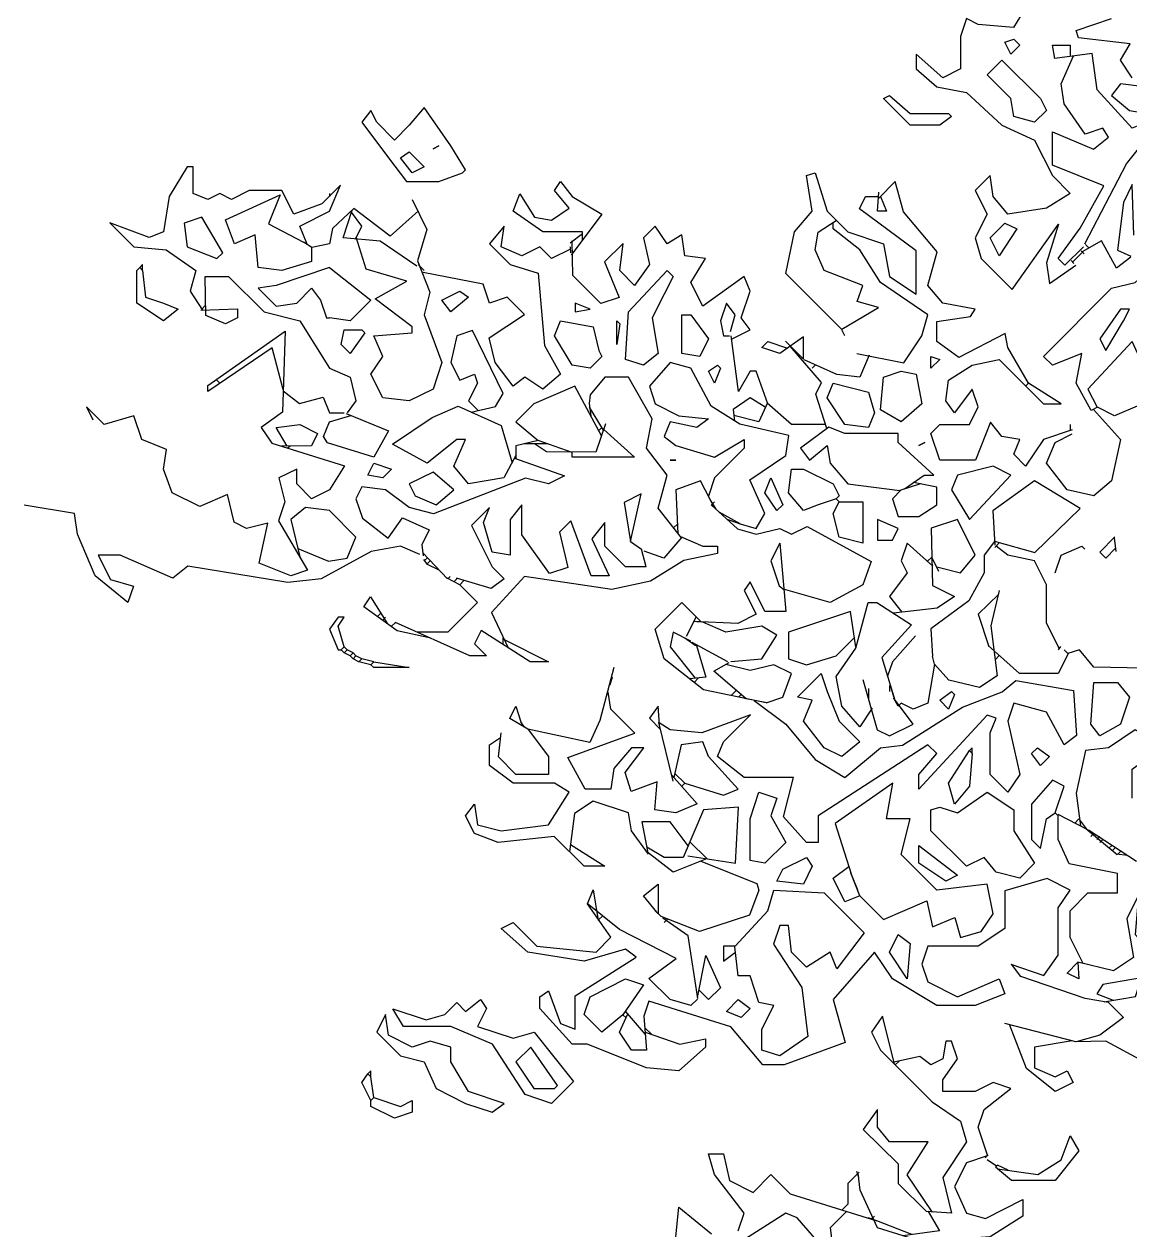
# Model space of a CAD drawing. Header units: metres. Extents: x -3.8 to 7.9, y -0.6 to 14.
# Drawn here: x 1.712 to 3.223, y 4.331 to 5.979 of the extents above; entities that cross this region are included whole.
import ezdxf

# ---------------------------------------------------------------- set-up
doc = ezdxf.new("R2010")
doc.units = ezdxf.units.M
doc.layers.add('ceco.net 88 green shadow', color=102, linetype='Continuous')
doc.layers.add('ceco.net 88 pair trees', color=7, linetype='Continuous')

msp = doc.modelspace()

# ---------------------------------------------------------------- linework, layer by layer
at = {"layer": 'ceco.net 88 green shadow', "linetype": 'Continuous'}
for p, q in [((3.0523, 5.9537), (3.0644, 5.9578)), ((3.0604, 5.9375), (3.0523, 5.9537)), ((3.0725, 5.9497), (3.0604, 5.9375)), ((3.0644, 5.9578), (3.0725, 5.9497)), ((3.028, 5.9092), (3.0482, 5.9294)), ((3.0482, 5.9294), (3.1009, 5.8768)), ((3.0604, 5.8768), (3.028, 5.9092)), ((2.8862, 5.8768), (2.8943, 5.8808)), ((2.9227, 5.8403), (2.8862, 5.8768)), ((2.8943, 5.8808), (2.9227, 5.8565)), ((3.0644, 5.8525), (3.0604, 5.8768)), ((3.1009, 5.8768), (3.109, 5.8606)), ((2.1856, 5.8606), (2.1734, 5.8444)), ((2.1937, 5.8444), (2.1856, 5.8606)), ((2.2585, 5.8646), (2.2382, 5.8403)), ((2.2949, 5.812), (2.2585, 5.8646)), ((2.9227, 5.8565), (2.9551, 5.8565)), ((2.9551, 5.8565), (2.9753, 5.8565)), ((2.9794, 5.8525), (2.9632, 5.8403)), ((2.9753, 5.8565), (2.9794, 5.8525)), ((3.0928, 5.8444), (3.0644, 5.8525)), ((3.109, 5.8606), (3.0928, 5.8444)), ((2.1734, 5.8444), (2.2099, 5.7958)), ((2.218, 5.8201), (2.1937, 5.8444)), ((2.2382, 5.8403), (2.218, 5.8201)), ((2.9632, 5.8403), (2.9227, 5.8403)), ((2.2261, 5.7958), (2.2382, 5.8039)), ((2.2382, 5.8039), (2.2585, 5.7836)), ((2.2787, 5.812), (2.2706, 5.8079)), ((2.2706, 5.8079), (2.2787, 5.812)), ((2.3152, 5.7796), (2.2949, 5.812)), ((2.2099, 5.7958), (2.2342, 5.7634)), ((2.2423, 5.7755), (2.2261, 5.7958)), ((2.2585, 5.7836), (2.2423, 5.7755)), ((2.2787, 5.7634), (2.3111, 5.7755)), ((2.3111, 5.7755), (2.3152, 5.7796)), ((2.2342, 5.7634), (2.2787, 5.7634)), ((2.1289, 5.7472), (2.1289, 5.7431)), ((1.9547, 5.7148), (1.9304, 5.7067)), ((1.9304, 5.7067), (1.9345, 5.6743)), ((1.9831, 5.6662), (1.9547, 5.7148)), ((3.032, 5.6864), (3.0523, 5.7067)), ((3.0523, 5.7067), (3.0685, 5.6986)), ((3.0442, 5.6621), (3.032, 5.6864)), ((3.0685, 5.6986), (3.0442, 5.6621)), ((1.9345, 5.6743), (1.975, 5.6581)), ((1.975, 5.6581), (1.9831, 5.6662)), ((1.8656, 5.6419), (1.8697, 5.6459)), ((1.8656, 5.5973), (1.8656, 5.6419)), ((1.8737, 5.65), (1.8697, 5.6459)), ((1.8737, 5.6419), (1.8697, 5.6459)), ((1.8737, 5.6419), (1.8737, 5.65)), ((1.8737, 5.6419), (1.8778, 5.6054)), ((2.1289, 5.6459), (2.056, 5.6216)), ((2.1289, 5.6459), (2.1856, 5.6014)), ((2.5379, 5.5852), (2.5906, 5.6419)), ((2.5906, 5.6419), (2.5987, 5.6338)), ((2.056, 5.6216), (2.0317, 5.6176)), ((2.5987, 5.6338), (2.5865, 5.6095)), ((1.8778, 5.6054), (1.9021, 5.5973)), ((2.0317, 5.6176), (2.056, 5.5933)), ((2.0843, 5.5973), (2.1046, 5.6176)), ((2.1046, 5.6176), (2.1167, 5.6014)), ((2.2828, 5.6014), (2.3071, 5.6135)), ((2.3192, 5.6054), (2.2949, 5.5852)), ((2.3071, 5.6135), (2.3192, 5.6054)), ((2.5865, 5.6095), (2.5703, 5.5771)), ((1.9021, 5.573), (1.8656, 5.5973)), ((1.9021, 5.5973), (1.9223, 5.5892)), ((1.9223, 5.5892), (1.9021, 5.573)), ((2.056, 5.5933), (2.0843, 5.5973)), ((2.1167, 5.6014), (2.1248, 5.5771)), ((2.1856, 5.6014), (2.1572, 5.573)), ((2.2949, 5.5852), (2.2828, 5.6014)), ((2.4853, 5.5892), (2.465, 5.5973)), ((2.465, 5.5973), (2.465, 5.5852)), ((2.465, 5.5852), (2.4853, 5.5892)), ((2.5339, 5.5204), (2.5379, 5.5852)), ((3.2102, 5.5892), (3.1819, 5.5487)), ((3.2224, 5.5892), (3.2102, 5.5892)), ((3.2143, 5.573), (3.2224, 5.5892)), ((2.1248, 5.5771), (2.1289, 5.5771)), ((2.1572, 5.573), (2.1289, 5.5771)), ((2.4367, 5.5528), (2.4448, 5.573)), ((2.4448, 5.573), (2.4893, 5.5649)), ((2.5217, 5.5406), (2.5217, 5.573)), ((2.5217, 5.573), (2.5258, 5.569)), ((2.5258, 5.569), (2.5217, 5.5406)), ((2.5703, 5.5771), (2.5784, 5.5285)), ((2.6108, 5.5285), (2.6108, 5.5811)), ((2.6108, 5.5811), (2.623, 5.5811)), ((2.623, 5.5811), (2.6473, 5.5487)), ((3.19, 5.5325), (3.2143, 5.573)), ((2.1451, 5.5406), (2.1491, 5.5609)), ((2.1491, 5.5609), (2.1734, 5.5609)), ((2.1775, 5.5568), (2.1572, 5.5285)), ((2.1734, 5.5609), (2.1775, 5.5568)), ((2.461, 5.5123), (2.4367, 5.5528)), ((2.4893, 5.5649), (2.4974, 5.5325)), ((2.1572, 5.5285), (2.1451, 5.5406)), ((2.6473, 5.5487), (2.6351, 5.5244)), ((3.1819, 5.5487), (3.19, 5.5325)), ((2.5015, 5.5244), (2.4853, 5.5082)), ((2.4974, 5.5325), (2.5015, 5.5244)), ((2.5582, 5.5123), (2.5339, 5.5204)), ((2.5784, 5.5285), (2.5582, 5.5123)), ((2.6351, 5.5244), (2.6108, 5.5285)), ((2.951, 5.5082), (2.951, 5.5244)), ((2.951, 5.5244), (2.9632, 5.5204)), ((2.9632, 5.5204), (2.951, 5.5082)), ((2.4853, 5.5082), (2.461, 5.5123)), ((2.6473, 5.5042), (2.6594, 5.5123)), ((2.6554, 5.488), (2.6473, 5.5042)), ((2.6635, 5.5082), (2.6554, 5.488)), ((2.6594, 5.5123), (2.6635, 5.5082)), ((2.8862, 5.4961), (2.9105, 5.5042)), ((2.9105, 5.5042), (2.9308, 5.5001)), ((2.8093, 5.4677), (2.8174, 5.488)), ((2.8174, 5.488), (2.866, 5.4758)), ((2.8822, 5.4515), (2.8862, 5.4961)), ((2.9308, 5.5001), (2.9389, 5.4596)), ((2.866, 5.4758), (2.8741, 5.4475)), ((2.8336, 5.4313), (2.8093, 5.4677)), ((2.9389, 5.4596), (2.9105, 5.4353)), ((2.8741, 5.4475), (2.866, 5.4272)), ((2.9105, 5.4353), (2.8822, 5.4515)), ((2.866, 5.4272), (2.8336, 5.4313)), ((2.9429, 5.407), (2.9348, 5.4029)), ((2.9348, 5.4029), (2.9429, 5.407)), ((2.1815, 5.3624), (2.1896, 5.3786)), ((2.1896, 5.3786), (2.2139, 5.3705)), ((2.6027, 5.3827), (2.5946, 5.3827)), ((2.5946, 5.3827), (2.6027, 5.3827)), ((3.0361, 5.3746), (2.9875, 5.3624)), ((3.0604, 5.3624), (3.0361, 5.3746)), ((2.2018, 5.3584), (2.1815, 5.3624)), ((2.2139, 5.3705), (2.2018, 5.3584)), ((2.2706, 5.3665), (2.2382, 5.3503)), ((2.299, 5.3422), (2.2706, 5.3665)), ((2.7242, 5.3381), (2.7323, 5.3584)), ((2.7323, 5.3584), (2.7485, 5.3219)), ((2.7566, 5.3381), (2.7607, 5.3705)), ((2.7607, 5.3705), (2.7769, 5.3705)), ((2.7769, 5.3705), (2.8174, 5.3503)), ((2.9875, 5.3624), (2.9794, 5.3422)), ((3.0037, 5.3017), (3.0604, 5.3624)), ((2.2382, 5.3503), (2.2463, 5.3341)), ((2.2747, 5.3219), (2.299, 5.3422)), ((2.7404, 5.3138), (2.7242, 5.3381)), ((2.7769, 5.3138), (2.7566, 5.3381)), ((2.8174, 5.3503), (2.8255, 5.3341)), ((2.9794, 5.3422), (3.0037, 5.3017)), ((2.2463, 5.3341), (2.2747, 5.3219)), ((2.7485, 5.3219), (2.7404, 5.3138)), ((2.7971, 5.3219), (2.7769, 5.3138)), ((2.8214, 5.33), (2.7971, 5.3219)), ((2.8174, 5.3098), (2.8255, 5.326)), ((2.8255, 5.3341), (2.8214, 5.33)), ((2.8255, 5.326), (2.8214, 5.33)), ((2.8255, 5.326), (2.8579, 5.326)), ((2.8579, 5.326), (2.8579, 5.2693)), ((2.8255, 5.2774), (2.8174, 5.3098)), ((2.9065, 5.2895), (2.8781, 5.3017)), ((2.8781, 5.3017), (2.8781, 5.2733)), ((2.8984, 5.2733), (2.9065, 5.2895)), ((2.8579, 5.2693), (2.8255, 5.2774)), ((2.8781, 5.2733), (2.8984, 5.2733)), ((3.1292, 5.2531), (3.1576, 5.2652)), ((3.1576, 5.2652), (3.1616, 5.2612)), ((3.1211, 5.2288), (3.1292, 5.2531)), ((2.141, 5.168), (2.1289, 5.1518)), ((2.141, 5.1559), (2.1491, 5.168)), ((2.1491, 5.168), (2.141, 5.168)), ((2.1289, 5.1518), (2.141, 5.1235)), ((2.1491, 5.1275), (2.141, 5.1559)), ((2.1491, 5.1275), (2.1451, 5.1235)), ((2.1532, 5.1235), (2.1491, 5.1275)), ((2.141, 5.1235), (2.1451, 5.1235)), ((2.1491, 5.1194), (2.1451, 5.1235)), ((2.1532, 5.1235), (2.1491, 5.1194)), ((2.1572, 5.1154), (2.1491, 5.1194)), ((2.1613, 5.1194), (2.1532, 5.1235)), ((2.1613, 5.1194), (2.1572, 5.1154)), ((2.1613, 5.1113), (2.1572, 5.1154)), ((2.1653, 5.1154), (2.1613, 5.1194)), ((2.1653, 5.1154), (2.1613, 5.1113)), ((2.1694, 5.1073), (2.1613, 5.1113)), ((2.1734, 5.1113), (2.1653, 5.1154)), ((2.1734, 5.1113), (2.1694, 5.1073)), ((2.1896, 5.1073), (2.1734, 5.1113)), ((2.1856, 5.1032), (2.1694, 5.1073)), ((2.1896, 5.1073), (2.1856, 5.1032)), ((2.1896, 5.0992), (2.1856, 5.1032)), ((2.1896, 5.1073), (2.2382, 5.0992)), ((2.2382, 5.0992), (2.1896, 5.0992)), ((2.7688, 5.0587), (2.8012, 5.0911)), ((2.8012, 5.0911), (2.8093, 5.0668)), ((3.1697, 5.0222), (3.1738, 5.0789)), ((3.1738, 5.0789), (3.2062, 5.0789)), ((3.2062, 5.0789), (3.2224, 5.0587)), ((2.789, 5.0546), (2.7688, 5.0587)), ((2.8093, 5.0668), (2.8255, 5.0263)), ((2.866, 5.0708), (2.866, 5.0546)), ((2.9632, 5.0546), (2.9794, 5.0668)), ((2.9834, 5.0627), (2.9753, 5.0425)), ((2.9794, 5.0668), (2.9834, 5.0627)), ((3.2224, 5.0587), (3.2102, 5.0222)), ((2.7769, 5.0263), (2.789, 5.0546)), ((2.9753, 5.0425), (2.9632, 5.0546)), ((2.8052, 4.9898), (2.7769, 5.0263)), ((2.8255, 5.0263), (2.8538, 4.9979)), ((3.1819, 5.006), (3.1697, 5.0222)), ((3.2102, 5.0222), (3.1819, 5.006)), ((2.8538, 4.9979), (2.8295, 4.9777)), ((2.8295, 4.9777), (2.8052, 4.9898)), ((2.9753, 4.9412), (3.0037, 4.9858)), ((3.0077, 4.9898), (3.0037, 4.9858)), ((3.0077, 4.9817), (3.0037, 4.9858)), ((3.0077, 4.9817), (3.0037, 4.9372)), ((3.0077, 4.9817), (3.0077, 4.9898)), ((3.0887, 4.9817), (3.0968, 4.9898)), ((3.1009, 4.9655), (3.0887, 4.9817)), ((3.0968, 4.9898), (3.113, 4.9777)), ((3.113, 4.9777), (3.1009, 4.9655)), ((2.704, 4.8926), (2.7161, 4.9291)), ((2.7161, 4.9291), (2.7404, 4.921)), ((2.9834, 4.9129), (2.9753, 4.9412)), ((3.0037, 4.9372), (2.9834, 4.9129)), ((2.9875, 4.9007), (3.028, 4.9291)), ((3.028, 4.9291), (3.0644, 4.9048)), ((2.7404, 4.921), (2.7323, 4.8967)), ((2.7323, 4.8967), (2.7526, 4.8602)), ((2.951, 4.9048), (2.9632, 4.9088)), ((2.951, 4.8764), (2.951, 4.9048)), ((2.9632, 4.9088), (2.9875, 4.9007)), ((3.0644, 4.9048), (3.0644, 4.8764)), ((2.704, 4.8359), (2.704, 4.8926)), ((2.7526, 4.8602), (2.7242, 4.8319)), ((2.9996, 4.8278), (2.951, 4.8764)), ((3.0644, 4.8764), (3.0928, 4.8319)), ((2.9348, 4.8319), (2.9348, 4.8562)), ((2.9348, 4.8562), (2.9875, 4.8157)), ((2.7242, 4.8319), (2.704, 4.8359)), ((2.7485, 4.8238), (2.7809, 4.84)), ((2.789, 4.8278), (2.7769, 4.8035)), ((2.7809, 4.84), (2.789, 4.8278)), ((2.9713, 4.8076), (2.9348, 4.8319)), ((3.0239, 4.84), (2.9996, 4.8278)), ((3.0401, 4.8197), (3.0239, 4.84)), ((3.0928, 4.8319), (3.0725, 4.8116)), ((2.7404, 4.8076), (2.7485, 4.8238)), ((2.9875, 4.8157), (2.9713, 4.8076)), ((3.0725, 4.8116), (3.0401, 4.8197)), ((2.7769, 4.8035), (2.7404, 4.8076)), ((2.8943, 4.7104), (2.9065, 4.7347)), ((2.9065, 4.7347), (2.9227, 4.7225)), ((2.9227, 4.7225), (2.9186, 4.6739)), ((2.9186, 4.6739), (2.8943, 4.7104)), ((2.6716, 4.6294), (2.6878, 4.6456)), ((2.6878, 4.6456), (2.704, 4.6334)), ((2.704, 4.6334), (2.6918, 4.6213)), ((2.2058, 4.6253), (2.1937, 4.601)), ((2.2099, 4.597), (2.2058, 4.6253)), ((2.6918, 4.6213), (2.6716, 4.6294)), ((2.1937, 4.601), (2.2261, 4.5686)), ((2.2423, 4.5808), (2.2099, 4.597)), ((2.2666, 4.5889), (2.2423, 4.5808)), ((2.2949, 4.5808), (2.2666, 4.5889)), ((2.2949, 4.5605), (2.2949, 4.5808)), ((2.4043, 4.5808), (2.384, 4.5605)), ((2.4407, 4.5281), (2.4043, 4.5808)), ((2.2261, 4.5686), (2.2585, 4.5605)), ((2.1856, 4.5484), (2.1815, 4.5443)), ((2.1856, 4.5403), (2.1856, 4.5484)), ((2.2585, 4.5605), (2.2747, 4.5241)), ((2.3192, 4.52), (2.2949, 4.5605)), ((2.384, 4.5605), (2.4083, 4.5241)), ((2.1734, 4.5322), (2.1815, 4.5443)), ((2.1856, 4.5079), (2.1734, 4.5322)), ((2.1856, 4.5403), (2.1815, 4.5443)), ((2.1896, 4.5119), (2.1856, 4.5403)), ((2.2747, 4.5241), (2.3152, 4.5038)), ((2.3678, 4.5038), (2.3192, 4.52)), ((2.4083, 4.5241), (2.4367, 4.5241)), ((2.4367, 4.5241), (2.4407, 4.5281)), ((2.1896, 4.5119), (2.1856, 4.5079)), ((2.1856, 4.4998), (2.1856, 4.5079)), ((2.218, 4.4836), (2.1856, 4.4998)), ((2.1896, 4.5119), (2.2261, 4.4998)), ((2.2261, 4.4998), (2.2423, 4.5079)), ((2.2423, 4.5079), (2.2423, 4.4917)), ((2.3152, 4.5038), (2.3516, 4.4917)), ((2.3516, 4.4917), (2.3678, 4.5038)), ((2.2423, 4.4917), (2.218, 4.4836))]:
    msp.add_line(p, q, dxfattribs=at)
at = {"layer": 'ceco.net 88 pair trees', "linetype": 'Continuous'}
for p, q in [((2.1479, 5.6864), (2.16, 5.7241)), ((2.4751, 5.6921), (2.4581, 5.6791)), ((2.105, 5.6735), (2.0936, 5.6805)), ((2.4591, 5.666), (2.4585, 5.6741)), ((3.1563, 5.6688), (3.1604, 5.6647)), ((3.1671, 5.6728), (3.1626, 5.6773)), ((3.1426, 5.6554), (3.1466, 5.6514)), ((3.1448, 5.6534), (3.1582, 5.6668)), ((2.2504, 5.65), (2.2585, 5.6419)), ((1.9598, 5.5943), (1.9547, 5.5892)), ((2.8336, 5.5528), (2.8295, 5.5609)), ((2.7769, 5.5208), (2.7524, 5.5455)), ((2.7935, 5.5129), (2.789, 5.5082)), ((1.9794, 5.4878), (1.9742, 5.4928)), ((3.0847, 5.488), (3.0806, 5.4839)), ((2.484, 5.46), (2.4863, 5.4432)), ((2.5035, 5.4238), (2.4847, 5.4552)), ((2.5015, 5.4272), (2.497, 5.4228)), ((3.1414, 5.4313), (3.1414, 5.4232)), ((2.4273, 5.4049), (2.3945, 5.4049)), ((2.4257, 5.394), (2.4093, 5.4049)), ((2.461, 5.3934), (2.4142, 5.4094)), ((2.0752, 5.4019), (2.0722, 5.3989)), ((2.9368, 5.3503), (2.9085, 5.3414)), ((2.6574, 5.3156), (2.6495, 5.3292)), ((2.6554, 5.326), (2.6513, 5.3219)), ((2.6904, 5.2956), (2.6616, 5.3118)), ((2.6047, 5.2954), (2.5993, 5.2901)), ((2.6874, 5.2966), (2.6728, 5.3015)), ((3.2017, 5.2768), (3.2039, 5.2579)), ((2.2905, 5.2205), (2.2566, 5.2559)), ((2.5405, 5.2717), (2.5555, 5.261)), ((2.562, 5.2369), (2.5555, 5.261)), ((2.7445, 5.2693), (2.753, 5.1761)), ((3.045, 5.2701), (3.0385, 5.2636)), ((2.2631, 5.2401), (2.2581, 5.247)), ((2.2629, 5.2494), (2.2591, 5.2456)), ((2.267, 5.2454), (2.2625, 5.2409)), ((2.2791, 5.2326), (2.2631, 5.2401)), ((2.9524, 5.2504), (2.9466, 5.2446)), ((2.9619, 5.2308), (2.9524, 5.25)), ((2.2939, 5.2237), (2.2909, 5.2207)), ((2.3071, 5.2126), (2.2898, 5.2213)), ((2.3034, 5.2211), (2.299, 5.2166)), ((2.3127, 5.2182), (2.3071, 5.2126)), ((2.1991, 5.1735), (2.1947, 5.169)), ((2.2058, 5.168), (2.2018, 5.164)), ((2.6303, 5.1688), (2.6167, 5.1419)), ((2.6432, 5.1613), (2.6313, 5.1619)), ((2.3658, 5.1397), (2.3658, 5.1316)), ((2.629, 5.1297), (2.6149, 5.1397)), ((2.6736, 5.1071), (2.625, 5.1336)), ((2.6331, 5.1291), (2.629, 5.1297)), ((3.1284, 5.1281), (3.1252, 5.1235)), ((3.0446, 5.1158), (3.0389, 5.1101)), ((3.1385, 5.118), (3.1333, 5.1235)), ((2.5156, 5.0864), (2.5124, 5.0753)), ((2.6335, 5.0854), (2.6274, 5.0791)), ((2.8943, 5.0749), (2.8943, 5.0668)), ((2.6851, 5.0682), (2.678, 5.0611)), ((2.6916, 5.0625), (2.6882, 5.0589)), ((2.9006, 5.0593), (2.8971, 5.0704)), ((2.7244, 5.0514), (2.6963, 5.0572)), ((2.9065, 5.0465), (2.902, 5.0546)), ((2.3958, 5.0178), (2.3907, 5.0253)), ((2.5989, 4.9441), (2.5794, 5.0242)), ((2.6149, 4.9412), (2.6013, 4.9548)), ((2.6149, 4.9412), (2.6104, 4.9368)), ((3.1252, 4.8967), (3.1211, 4.9007)), ((3.1649, 4.878), (3.1252, 4.8987)), ((3.1535, 4.8926), (3.1478, 4.8869)), ((3.1644, 4.8786), (3.1545, 4.8914)), ((3.2056, 4.8434), (3.1628, 4.879)), ((3.2323, 4.8343), (3.1667, 4.8772)), ((2.6452, 4.8379), (2.6217, 4.8614)), ((3.1738, 4.8724), (3.1697, 4.8683)), ((3.1819, 4.8683), (3.1778, 4.8643)), ((3.1859, 4.8643), (3.1819, 4.8602)), ((3.1985, 4.8564), (3.1944, 4.8527)), ((3.2033, 4.8533), (3.1989, 4.8489)), ((3.2199, 4.8424), (3.2047, 4.8442)), ((3.2106, 4.8485), (3.2062, 4.844)), ((2.8411, 4.8195), (2.8485, 4.8007)), ((2.854, 4.7873), (2.8419, 4.8175)), ((2.8429, 4.8147), (2.8506, 4.7958)), ((2.4893, 4.7956), (2.4962, 4.7537)), ((2.5744, 4.7671), (2.5825, 4.759)), ((2.5025, 4.76), (2.497, 4.7545)), ((2.5906, 4.7549), (2.5865, 4.7509)), ((2.561, 4.5978), (2.5339, 4.63)), ((2.5345, 4.6207), (2.5302, 4.6249)), ((3.1493, 4.5879), (3.0523, 4.6132)), ((2.5691, 4.5982), (2.5602, 4.6071)), ((2.9075, 4.5615), (2.9018, 4.5559)), ((3.0292, 4.4335), (3.0251, 4.4295)), ((3.0407, 4.4182), (3.028, 4.4269)), ((3.0395, 4.4167), (3.0423, 4.4196)), ((3.0567, 4.4125), (3.0423, 4.4196)), ((2.8524, 4.4028), (2.8498, 4.4107)), ((2.8544, 4.3854), (2.8518, 4.4086)), ((2.8741, 4.3499), (2.87, 4.3459)), ((2.9553, 4.3554), (2.9472, 4.356)), ((2.8773, 4.3434), (2.8652, 4.3473)), ((2.9251, 4.3246), (2.8773, 4.3434))]:
    msp.add_line(p, q, dxfattribs=at)
for points in [[(3.109, 6.0483), (3.064, 5.974), (3.0158, 5.978), (2.9996, 5.9861), (2.9915, 5.9618), (2.9915, 5.9173), (2.9672, 5.9051), (2.9308, 5.9375), (2.9308, 5.9173), (2.9591, 5.893), (2.9996, 5.8849), (3.0482, 5.8403), (3.0928, 5.8201), (3.1171, 5.7715), (3.1414, 5.7472), (3.109, 5.7269), (3.0563, 5.7188), (3.0361, 5.7431), (3.032, 5.7715), (3.0118, 5.7512), (3.028, 5.7188), (3.0118, 5.6864), (3.0199, 5.6581), (3.062, 5.6159), (3.1254, 5.705), (3.1092, 5.6524), (3.1134, 5.624), (3.1491, 5.649)], [(3.2264, 5.9051), (3.2102, 5.9294), (3.2236, 5.9517), (3.1529, 5.9598), (3.1495, 5.9699), (3.1981, 5.9861)], [(3.1616, 5.6783), (3.2183, 5.7877), (3.2489, 5.8259), (3.2604, 5.7496), (3.2831, 5.7269), (3.2953, 5.7553), (3.2669, 5.812), (3.2791, 5.8363), (3.2953, 5.8363), (3.3155, 5.8768), (3.3155, 5.9011), (3.275, 5.8889), (3.2102, 5.897), (3.1981, 5.8808), (3.2224, 5.8606), (3.2467, 5.8565), (3.2467, 5.8444), (3.2264, 5.8363), (3.1784, 5.8887), (3.1717, 5.9383), (3.1207, 5.9316), (3.1171, 5.9497), (3.1414, 5.9497), (3.1414, 5.9343)], [(3.1596, 5.6741), (3.1343, 5.649), (3.1252, 5.6581), (3.1553, 5.6998), (3.1873, 5.7577), (3.1171, 5.7858), (3.1171, 5.8314), (3.1734, 5.8077), (3.194, 5.8241), (3.1859, 5.8363), (3.162, 5.8282), (3.1331, 5.8695), (3.1292, 5.897), (3.146, 5.9351)], [(2.0985, 5.6777), (2.0884, 5.7026), (2.1289, 5.7229), (2.144, 5.7583), (2.1185, 5.7328), (2.0803, 5.7188), (2.0641, 5.7512), (2.0195, 5.7512), (1.9952, 5.7391), (1.979, 5.7472), (1.9628, 5.7391), (1.9426, 5.7472), (1.9426, 5.7836), (1.9345, 5.7836), (1.9102, 5.7431), (1.9021, 5.6945), (1.8828, 5.6868), (1.8288, 5.7071), (1.8616, 5.6743), (1.9061, 5.6702), (1.9466, 5.6419), (1.9385, 5.6135), (1.9557, 5.5878)], [(2.8289, 5.5615), (2.7526, 5.6378), (2.7647, 5.6945), (2.789, 5.7229), (2.7809, 5.7715), (2.7931, 5.7755), (2.8093, 5.7229), (2.8376, 5.6945), (2.8862, 5.6783), (2.8943, 5.6338), (2.9308, 5.6095), (2.9308, 5.6688), (2.8534, 5.7261), (2.8619, 5.7431), (2.8793, 5.7431)], [(2.4751, 5.6838), (2.4751, 5.6945), (2.4205, 5.6945), (2.38, 5.7229), (2.3893, 5.7464), (2.4095, 5.7146), (2.4326, 5.7107), (2.4569, 5.7269), (2.4367, 5.7512), (2.4448, 5.7634), (2.461, 5.7431), (2.5015, 5.7188), (2.4595, 5.6627)], [(3.0847, 5.488), (3.0563, 5.5366), (3.0527, 5.5556), (2.9895, 5.523), (2.9591, 5.5447), (2.9591, 5.572), (3.0051, 5.5791), (3.0118, 5.5892), (2.9672, 5.5973), (2.947, 5.6216), (2.9595, 5.6674), (2.9138, 5.7221), (2.9024, 5.7634), (2.8793, 5.7403)], [(3.2284, 5.6903), (3.2264, 5.7593), (3.2143, 5.735), (3.2062, 5.6698), (3.2244, 5.6615)], [(2.1046, 5.6739), (2.1046, 5.654), (2.0641, 5.6419), (2.0317, 5.6459), (2.0276, 5.6905), (1.9993, 5.6783), (1.9869, 5.7113), (2.0618, 5.7451), (2.0458, 5.7055), (2.0936, 5.6805)], [(2.2423, 5.7391), (2.2623, 5.698), (2.2496, 5.6552), (2.2662, 5.6121)], [(2.8822, 5.7431), (2.8903, 5.7229), (2.8781, 5.7229), (2.8799, 5.7488)], [(2.2508, 5.7233), (2.2119, 5.6886), (2.1625, 5.7265), (2.1331, 5.6992), (2.1289, 5.6783), (2.105, 5.6735)], [(2.1645, 5.6848), (2.1734, 5.7026), (2.1592, 5.7217)], [(2.4587, 5.671), (2.4326, 5.6581), (2.4164, 5.6743), (2.3921, 5.6621), (2.3638, 5.6743), (2.3678, 5.7026), (2.3476, 5.6783), (2.3759, 5.65), (2.4144, 5.6384), (2.4231, 5.5392), (2.4448, 5.5001), (2.4205, 5.4799), (2.3962, 5.4961), (2.38, 5.4839), (2.3557, 5.5163), (2.3472, 5.5499), (2.3956, 5.5819), (2.3719, 5.6054), (2.3476, 5.5973), (2.3391, 5.623), (2.257, 5.6392)], [(2.6786, 5.5481), (2.704, 5.5609), (2.6918, 5.5771), (2.704, 5.6135), (2.6959, 5.6338), (2.6392, 5.5933), (2.623, 5.6257), (2.6432, 5.6581), (2.6149, 5.6621), (2.6108, 5.6905), (2.5906, 5.6783), (2.5744, 5.7026), (2.5582, 5.6864), (2.5663, 5.65), (2.546, 5.6216), (2.526, 5.6417), (2.5304, 5.6789), (2.5051, 5.6536), (2.525, 5.6052), (2.4998, 5.5967), (2.4618, 5.6352), (2.461, 5.6824)], [(2.8295, 5.5619), (2.8797, 5.5912), (2.8504, 5.5993), (2.8579, 5.6216), (2.8052, 5.6419), (2.7931, 5.6702), (2.7971, 5.6943), (2.8218, 5.7101)], [(2.8498, 5.5285), (2.9142, 5.5155), (2.9389, 5.5528), (2.947, 5.5811), (2.8822, 5.6257), (2.8538, 5.6702), (2.8174, 5.6986), (2.8174, 5.7073)], [(3.1786, 5.4552), (3.1701, 5.4505), (3.1495, 5.488), (3.1576, 5.5285), (3.1171, 5.5123), (3.1049, 5.5244), (3.1981, 5.6176), (3.2305, 5.6257), (3.275, 5.6662), (3.3155, 5.6419), (3.338, 5.6419), (3.3068, 5.6814), (3.3208, 5.7048), (3.3542, 5.6923)], [(2.2483, 5.6479), (2.1983, 5.682), (2.1479, 5.6864)], [(2.2662, 5.6121), (2.2585, 5.5811), (2.2828, 5.5163), (2.2706, 5.4799), (2.2382, 5.4637), (2.2018, 5.4677), (2.1856, 5.5001), (2.2018, 5.5244), (2.1896, 5.5528), (2.2423, 5.5568), (2.2423, 5.5649), (2.1914, 5.603), (2.2346, 5.6275), (2.1791, 5.6435), (2.1657, 5.6872)], [(3.2242, 5.6603), (3.2049, 5.6451), (3.1843, 5.6826), (3.1578, 5.6674)], [(1.9533, 5.5876), (2.0033, 5.5894), (2.0033, 5.5771), (1.9871, 5.569), (1.96, 5.5805), (1.9592, 5.6338), (1.9912, 5.6338), (2.0398, 5.5852), (2.0884, 5.573), (2.1289, 5.5082), (2.1572, 5.4961), (2.1653, 5.4637), (2.1532, 5.4475)], [(2.6772, 5.5584), (2.6837, 5.5811), (2.6716, 5.5973), (2.6635, 5.573), (2.6675, 5.5528), (2.6756, 5.5528)], [(3.3299, 5.5931), (3.3398, 5.5649), (3.3196, 5.5487), (3.271, 5.573), (3.2467, 5.5001), (3.2264, 5.5447), (3.1657, 5.4799), (3.1782, 5.455)], [(2.0659, 5.4793), (2.0507, 5.536), (1.9628, 5.4766), (1.9628, 5.4849), (2.0685, 5.559), (2.0649, 5.4481), (2.0357, 5.4272), (2.0501, 5.4058), (2.1495, 5.3752), (2.1289, 5.3422), (2.1046, 5.33), (2.0843, 5.3503), (2.0843, 5.3705), (2.06, 5.3584), (2.0681, 5.326), (2.0596, 5.3), (2.0989, 5.2322), (2.0762, 5.2247), (2.0329, 5.2421), (2.0448, 5.2968), (2.0155, 5.2895), (1.9989, 5.2978), (1.9895, 5.3357), (1.9521, 5.3193), (1.9142, 5.3381), (1.9021, 5.3705), (1.9065, 5.3972), (1.8725, 5.411), (1.8616, 5.4434), (1.8211, 5.4313), (1.7968, 5.4556), (1.8057, 5.4377)], [(2.3229, 5.4483), (2.3561, 5.456), (2.3666, 5.474), (2.3247, 5.5601), (2.303, 5.5528), (2.2949, 5.5163), (2.3071, 5.492), (2.3273, 5.5001), (2.3314, 5.488), (2.3192, 5.4637), (2.3324, 5.4505)], [(2.7283, 5.4596), (2.7121, 5.5042), (2.704, 5.5042), (2.6882, 5.4764), (2.678, 5.5528)], [(2.7769, 5.5208), (2.7769, 5.5513), (2.7447, 5.5285), (2.7202, 5.5366), (2.7283, 5.5447), (2.755, 5.5358)], [(2.8089, 5.4258), (2.7937, 5.473), (2.8016, 5.489), (2.7586, 5.5384)], [(2.8666, 5.526), (2.8538, 5.4961), (2.8226, 5.4999), (2.7779, 5.5198)], [(3.1442, 5.424), (3.1049, 5.411), (3.0806, 5.3746), (3.0644, 5.3908), (3.0725, 5.411), (3.0482, 5.4151), (3.0324, 5.4347), (3.0122, 5.3827), (2.9632, 5.3827), (2.951, 5.4191), (2.9632, 5.4313), (3.0037, 5.4313), (3.0158, 5.4556), (3.0077, 5.4799), (2.9834, 5.4475), (2.9713, 5.4637), (2.9753, 5.492), (3.0077, 5.5123), (3.0442, 5.5204), (3.1049, 5.4596), (3.1292, 5.4596), (3.0847, 5.488)], [(2.6874, 5.2966), (2.7121, 5.2895), (2.7242, 5.3098), (2.7034, 5.3557), (2.753, 5.3891), (2.7568, 5.4165), (2.69, 5.4317), (2.6509, 5.4566), (2.623, 5.5082), (2.5946, 5.5163), (2.5663, 5.4839), (2.5744, 5.4596), (2.6068, 5.4434), (2.6473, 5.4394), (2.6311, 5.4272), (2.5946, 5.4353), (2.5865, 5.4151), (2.6027, 5.4029), (2.6554, 5.3867), (2.6959, 5.411), (2.6959, 5.3989), (2.6554, 5.3584), (2.6471, 5.3337)], [(2.6102, 5.2766), (2.5782, 5.3171), (2.5906, 5.3624), (2.5622, 5.3989), (2.5703, 5.4394), (2.5379, 5.4961), (2.5055, 5.4961), (2.4853, 5.4718), (2.484, 5.46)], [(2.0659, 5.4776), (2.088, 5.46), (2.1204, 5.4689), (2.1289, 5.4475), (2.1493, 5.4475)], [(2.5009, 5.4159), (2.4646, 5.4837), (2.4083, 5.4596), (2.384, 5.4353), (2.4142, 5.4096)], [(2.384, 5.3889), (2.3674, 5.3584), (2.3192, 5.3503), (2.299, 5.3746), (2.3152, 5.411), (2.303, 5.411), (2.2625, 5.3786), (2.2151, 5.4045), (2.2694, 5.4412), (2.3048, 5.4564), (2.3638, 5.4301), (2.3787, 5.379)], [(2.7248, 5.4552), (2.704, 5.4677), (2.6807, 5.4521), (2.6827, 5.4361)], [(2.7277, 5.4612), (2.7157, 5.4353), (2.6817, 5.4438)], [(2.8072, 5.4313), (2.7607, 5.4313), (2.7272, 5.4604)], [(3.2361, 5.458), (3.2021, 5.4434), (3.1778, 5.4556)], [(2.1521, 5.4463), (2.2099, 5.423), (2.1898, 5.3869), (2.1266, 5.4064), (2.1208, 5.4151), (2.1289, 5.4353), (2.1584, 5.4438)], [(3.1732, 5.4521), (3.2102, 5.411), (3.1981, 5.3543), (3.1738, 5.3341), (3.1373, 5.3422), (3.109, 5.3786), (3.1211, 5.407), (3.1442, 5.4185)], [(2.0711, 5.4019), (2.056, 5.4272), (2.0884, 5.4313), (2.1127, 5.4191), (2.1044, 5.4025), (2.0633, 5.4017)], [(2.5065, 5.4323), (2.493, 5.3936), (2.4257, 5.394)], [(2.5039, 5.4246), (2.546, 5.3867), (2.461, 5.3867), (2.461, 5.3938)], [(2.9152, 5.3436), (2.9421, 5.3624), (2.9551, 5.3624), (2.9065, 5.407), (2.9065, 5.4191), (2.8336, 5.4191), (2.8115, 5.4278), (2.7728, 5.3989), (2.785, 5.3827), (2.8093, 5.4029), (2.8133, 5.3786), (2.8376, 5.3503), (2.9085, 5.3414)], [(2.4142, 5.4094), (2.384, 5.4025), (2.384, 5.3845)], [(2.382, 5.3853), (2.4502, 5.3612), (2.4286, 5.3503), (2.3968, 5.3582), (2.2712, 5.3096), (2.2382, 5.3179), (2.2058, 5.3422), (2.1734, 5.3462), (2.1653, 5.33), (2.1742, 5.3033), (2.2091, 5.2762), (2.2289, 5.3039), (2.2655, 5.2875), (2.2552, 5.267), (2.2572, 5.2519)], [(2.6554, 5.3177), (2.6363, 5.3547), (2.6023, 5.342), (2.6053, 5.2826)], [(2.9103, 5.342), (2.8984, 5.33), (2.9065, 5.3057), (2.9348, 5.3057), (2.9591, 5.3219), (2.9591, 5.3458), (2.9275, 5.3521)], [(3.0381, 5.2721), (3.0932, 5.2567), (3.1553, 5.3169), (3.0928, 5.3543), (3.0357, 5.3134), (3.0383, 5.2666)], [(2.562, 5.2369), (2.5339, 5.2369), (2.5055, 5.2652), (2.5055, 5.2976), (2.4877, 5.2753), (2.5112, 5.2247), (2.4869, 5.2247), (2.4589, 5.2996), (2.4435, 5.2845), (2.4547, 5.2361), (2.4298, 5.2278), (2.3921, 5.2808), (2.3921, 5.3219), (2.3759, 5.3017), (2.3759, 5.2531), (2.3516, 5.2571), (2.3395, 5.2976), (2.3476, 5.3179), (2.3233, 5.2936), (2.3516, 5.2369), (2.3678, 5.2207), (2.35, 5.2073), (2.3026, 5.2213)], [(2.5407, 5.2717), (2.5551, 5.3367), (2.5318, 5.325), (2.5407, 5.2715)], [(2.6509, 5.3215), (2.6867, 5.2887), (2.7121, 5.2814), (2.7445, 5.2895), (2.7607, 5.2814), (2.7821, 5.2921), (2.8696, 5.2442), (2.8579, 5.2126), (2.8133, 5.1883), (2.7497, 5.2065)], [(2.2528, 5.2539), (2.2261, 5.2652), (2.186, 5.2579), (2.1175, 5.2207), (2.072, 5.2156), (1.9357, 5.2379), (1.915, 5.2213), (1.8431, 5.2531), (1.813, 5.2531), (1.8298, 5.2195), (1.861, 5.2107), (1.8535, 5.1883), (1.8089, 5.2247), (1.7846, 5.2814), (1.7806, 5.31), (1.7117, 5.3211)], [(2.0859, 5.262), (2.1278, 5.2448), (2.1532, 5.249), (2.1653, 5.2774), (2.1289, 5.3138), (2.0965, 5.3179), (2.0762, 5.3017), (2.0892, 5.2488)], [(2.9591, 5.2369), (2.9915, 5.2288), (3.0118, 5.2531), (2.9875, 5.3017), (2.9514, 5.2897), (2.9534, 5.2114), (2.9834, 5.1964), (2.9595, 5.1804), (2.9, 5.1737)], [(2.6088, 5.2782), (2.6392, 5.2652), (2.6594, 5.2652), (2.6594, 5.2551), (2.6136, 5.2458), (2.5679, 5.2176), (2.5148, 5.2061), (2.3956, 5.2239), (2.3504, 5.1747), (2.3733, 5.1265)], [(2.6108, 5.2774), (2.5863, 5.2488), (2.5592, 5.2585)], [(3.2025, 5.2778), (3.1819, 5.2571), (3.19, 5.249), (3.2033, 5.2624)], [(2.7445, 5.2693), (2.7323, 5.245), (2.7437, 5.2111), (2.7497, 5.2065)], [(2.9538, 5.2381), (2.9188, 5.2695), (2.9105, 5.245), (2.9186, 5.2288), (2.8943, 5.1964), (2.9115, 5.1749)], [(3.0381, 5.2717), (3.0239, 5.2531), (3.0239, 5.2288), (3.0031, 5.1905), (2.951, 5.1522), (2.9532, 5.115)], [(3.1262, 5.1257), (3.109, 5.1599), (3.109, 5.2126), (3.0928, 5.245), (3.0563, 5.2531), (3.0401, 5.2652)], [(2.3071, 5.2126), (2.3314, 5.1883), (2.2909, 5.1478), (2.2491, 5.1478)], [(2.753, 5.1761), (2.7242, 5.1761), (2.704, 5.2166), (2.6959, 5.2045), (2.7121, 5.1721), (2.687, 5.1595), (2.6268, 5.1621)], [(2.2676, 5.1395), (2.2218, 5.1494), (2.1762, 5.1824), (2.1852, 5.1958), (2.2082, 5.1593)], [(3.0442, 5.2045), (3.033, 5.1563), (3.0415, 5.088), (3.0174, 5.072), (2.9757, 5.082), (2.9559, 5.1038), (2.9532, 5.115)], [(3.0438, 5.1998), (3.0158, 5.1721), (3.0304, 5.1281)], [(2.7258, 5.0512), (2.6404, 5.0688), (2.5865, 5.1113), (2.5744, 5.1518), (2.6108, 5.1883), (2.6375, 5.1615)], [(2.8487, 5.1271), (2.8413, 5.1761), (2.7566, 5.1478), (2.7566, 5.1113), (2.7809, 5.1032), (2.8214, 5.1154), (2.8469, 5.1407)], [(2.8708, 5.0437), (2.8538, 5.0182), (2.8295, 5.0465), (2.8214, 5.087), (2.8485, 5.1257), (2.8652, 5.1883), (2.8771, 5.1883), (2.9245, 5.1579), (2.8842, 5.1129), (2.902, 5.0546)], [(2.3364, 5.1498), (2.3273, 5.1316), (2.3435, 5.1154), (2.3208, 5.1154), (2.2192, 5.1611), (2.2135, 5.1555)], [(2.6778, 5.1075), (2.7202, 5.1113), (2.7404, 5.1437), (2.7202, 5.1559), (2.671, 5.1478), (2.6392, 5.1615)], [(2.368, 5.1376), (2.4286, 5.1073), (2.4035, 5.1073), (2.3364, 5.1498)], [(2.623, 5.1356), (2.5987, 5.1478), (2.5946, 5.1275), (2.6288, 5.0848)], [(2.93, 5.1427), (2.8984, 5.1073), (2.8919, 5.0878)], [(2.6305, 5.1295), (2.6434, 5.0864), (2.6211, 5.084)], [(3.1385, 5.118), (3.1252, 5.0911), (3.0721, 5.0911), (3.0292, 5.1295)], [(3.2651, 5.098), (3.1738, 5.0998), (3.1541, 5.1237), (3.1383, 5.1184)], [(2.5177, 5.0992), (2.4988, 5.0271), (2.4849, 4.9969), (2.4002, 5.0151)], [(2.6985, 5.0568), (2.6546, 5.0943), (2.6754, 5.1061)], [(2.7258, 5.0512), (2.7485, 5.0587), (2.7607, 5.0911), (2.7364, 5.1032), (2.704, 5.0951), (2.6708, 5.1034)], [(2.9559, 5.1038), (2.947, 5.0506), (2.9267, 5.0425), (2.9105, 5.0506), (2.9065, 5.0465)], [(2.7094, 5.0544), (2.7526, 5.0222), (2.7931, 4.9736), (2.8336, 4.9493), (2.8822, 4.9898), (2.9121, 4.9935), (2.9943, 5.0451), (3.0486, 5.0664), (3.067, 5.0818), (3.1462, 5.068), (3.1503, 5.0066), (3.1333, 4.9939), (3.109, 5.0384), (3.0644, 5.0506), (3.0563, 5.0263), (3.0725, 4.9534), (3.0563, 4.9291), (3.032, 4.9534), (3.032, 5.0101), (3.0401, 5.0303), (3.0278, 5.0344), (2.9348, 4.9333), (2.9348, 4.9534), (2.9591, 4.9817), (2.947, 4.9939), (2.7971, 4.8967), (2.7971, 4.8602), (2.7809, 4.8602), (2.7497, 4.8952), (2.7635, 4.9493), (2.6959, 4.9493), (2.6594, 4.9777), (2.6675, 4.9979), (2.7044, 5.0348), (2.6379, 5.0103), (2.5946, 5.0141), (2.5798, 5.024)], [(2.8579, 5.083), (2.8777, 5.0143), (2.8943, 5.006), (2.9267, 5.0222), (2.9002, 5.0581)], [(2.5968, 4.9524), (2.6315, 4.9131), (2.6027, 4.9007), (2.5736, 4.905), (2.577, 4.9432), (2.5416, 4.9301), (2.5331, 4.956), (2.5586, 4.9898), (2.542, 4.9898), (2.5177, 4.9615), (2.5136, 4.9331), (2.4786, 4.9331), (2.4549, 4.9765), (2.5464, 5.0097), (2.5136, 5.0425), (2.5098, 5.0656)], [(2.4002, 5.0151), (2.3755, 5.0297), (2.384, 5.0465), (2.3907, 5.0253)], [(2.58, 5.0216), (2.5784, 5.0465), (2.5663, 5.0303), (2.5817, 5.0149)], [(2.4006, 5.0149), (2.4286, 4.9777), (2.4286, 4.9534), (2.384, 4.9534), (2.3601, 4.9773), (2.3638, 5.0101)], [(3.2264, 4.921), (3.2264, 4.9603), (3.2697, 4.9922), (3.2305, 5.0141), (3.194, 4.9898), (3.1622, 4.9858), (3.1497, 4.9279), (3.1555, 4.8829)], [(2.4585, 4.8578), (2.5055, 4.8278), (2.4772, 4.8278), (2.4363, 4.8687), (2.3597, 4.8602), (2.3273, 4.8724), (2.3152, 4.8967), (2.3273, 4.9129), (2.3314, 4.8845), (2.3638, 4.8764), (2.4286, 4.8845), (2.4569, 4.9291), (2.4367, 4.9412), (2.38, 4.9412), (2.3476, 4.9655), (2.3476, 4.9939), (2.3627, 5.004)], [(2.6149, 4.9412), (2.6675, 4.925), (2.6878, 4.9331), (2.6473, 4.9777), (2.6392, 4.9979), (2.6096, 4.9937), (2.5999, 4.9489)], [(3.1211, 4.9007), (3.1333, 4.9372), (3.1171, 4.9453), (3.0887, 4.9129), (3.0887, 4.8643), (3.1009, 4.8521), (3.109, 4.8926), (3.1211, 4.9007)], [(2.8542, 4.7869), (2.8862, 4.7549), (2.9457, 4.7804), (2.9534, 4.745), (2.9838, 4.7578), (2.9915, 4.7306), (3.0199, 4.7387), (3.0361, 4.763), (3.028, 4.8035), (2.9591, 4.7954), (2.9105, 4.844), (2.9227, 4.8926), (2.8903, 4.8926), (2.8992, 4.9412), (2.8204, 4.8861), (2.8419, 4.8175)], [(2.565, 4.8442), (2.542, 4.8764), (2.5379, 4.9007), (2.4893, 4.9169), (2.4642, 4.9001), (2.4573, 4.8477)], [(2.6191, 4.842), (2.6839, 4.8321), (2.6882, 4.9088), (2.6402, 4.9048), (2.6126, 4.84), (2.5865, 4.84), (2.563, 4.8541)], [(3.1592, 4.695), (3.1414, 4.7306), (3.1414, 4.7671), (3.1657, 4.7914), (3.2062, 4.7914), (3.2062, 4.8179), (3.1399, 4.8311), (3.1252, 4.8643), (3.1252, 4.8967)], [(2.6193, 4.8558), (2.5946, 4.8886), (2.5561, 4.8886), (2.5644, 4.8462)], [(2.6446, 4.8381), (2.5987, 4.8197), (2.5622, 4.8481)], [(2.6367, 4.8349), (2.7131, 4.8045), (2.7161, 4.7954), (2.7032, 4.761), (2.6347, 4.7387), (2.5825, 4.759)], [(2.8538, 4.7873), (2.8336, 4.7792), (2.8174, 4.8116), (2.8388, 4.8276)], [(3.0604, 4.6942), (3.1053, 4.6784), (3.1252, 4.7063), (3.1252, 4.7711), (3.1414, 4.7954), (3.1098, 4.8112), (3.0523, 4.7944), (3.0523, 4.7428), (3.0158, 4.7185), (2.947, 4.7185), (2.9389, 4.6942), (2.947, 4.6699), (2.9875, 4.6496), (3.0442, 4.6739), (3.0523, 4.6537), (3.0118, 4.6375), (2.9591, 4.6375), (2.8984, 4.6739), (2.8741, 4.7104), (2.8174, 4.6456), (2.834, 4.5872), (2.7505, 4.5565), (2.7214, 4.5565), (2.6778, 4.6085), (2.5655, 4.6433), (2.5588, 4.6231), (2.5626, 4.5767), (2.542, 4.5767), (2.5256, 4.6012), (2.5369, 4.6261)], [(2.5606, 4.601), (2.608, 4.5846), (2.6432, 4.5921), (2.6432, 4.5808), (2.6068, 4.5484), (2.5622, 4.5524), (2.4812, 4.5848), (2.461, 4.5848), (2.4164, 4.6334), (2.4164, 4.6496), (2.4286, 4.6577), (2.4448, 4.6132), (2.465, 4.6051), (2.465, 4.651), (2.5482, 4.7035), (2.5339, 4.7144), (2.4772, 4.6982), (2.4002, 4.7104), (2.3638, 4.7428), (2.38, 4.7509), (2.4124, 4.7185), (2.4934, 4.7104), (2.5138, 4.7308), (2.4816, 4.7764), (2.4893, 4.7956)], [(2.5764, 4.765), (2.5582, 4.7873), (2.5784, 4.8035), (2.5784, 4.763)], [(2.6837, 4.7185), (2.7283, 4.7671), (2.7364, 4.7954), (2.8052, 4.7914), (2.8599, 4.7367), (2.8224, 4.6879), (2.8133, 4.7104), (2.7809, 4.6901), (2.7607, 4.7104), (2.7566, 4.7468), (2.7445, 4.7468), (2.736, 4.7215), (2.7748, 4.6624), (2.7827, 4.5953), (2.7445, 4.5686), (2.7202, 4.5767), (2.7202, 4.6051), (2.7364, 4.6375), (2.7161, 4.6415), (2.704, 4.678), (2.6876, 4.678), (2.6833, 4.7179)], [(3.3283, 4.7849), (3.3256, 4.7071), (3.2953, 4.6942), (3.2588, 4.7023), (3.2309, 4.7343), (3.2355, 4.7893), (3.2187, 4.7559), (3.2278, 4.7033), (3.2007, 4.6851), (3.1521, 4.6968)], [(2.6319, 4.6464), (2.623, 4.6375), (2.5946, 4.6456), (2.5657, 4.6745), (2.6031, 4.7017), (2.5254, 4.7416), (2.4814, 4.777)], [(2.6325, 4.647), (2.6195, 4.7328), (2.5847, 4.7567)], [(2.6833, 4.7185), (2.6675, 4.7185), (2.6675, 4.6982), (2.6841, 4.7106)], [(2.6323, 4.6486), (2.6434, 4.7059), (2.6635, 4.6618), (2.6473, 4.6456), (2.6343, 4.6585)], [(3.1535, 4.6739), (3.1373, 4.682), (3.1521, 4.6966), (3.1535, 4.6739)], [(3.194, 4.6415), (3.162, 4.647), (3.0741, 4.6772), (3.0614, 4.6942)], [(2.5302, 4.6249), (2.5015, 4.601), (2.4772, 4.6253), (2.4853, 4.6496), (2.5339, 4.6739), (2.5584, 4.6658), (2.5302, 4.6249)], [(3.1879, 4.6425), (3.2307, 4.65), (3.239, 4.6753), (3.1863, 4.6662), (3.1778, 4.6537), (3.2001, 4.6448)], [(2.4089, 4.6012), (2.4626, 4.5338), (2.4326, 4.5038), (2.3964, 4.516), (2.352, 4.5846), (2.2949, 4.6091), (2.2301, 4.6091), (2.2157, 4.6332), (2.2613, 4.618), (2.2868, 4.6253), (2.303, 4.6415), (2.3152, 4.6294), (2.3354, 4.6456), (2.3435, 4.6334), (2.3314, 4.6091), (2.38, 4.5929), (2.4089, 4.6012)], [(3.1922, 4.6433), (3.2143, 4.6213), (3.1819, 4.597), (3.1495, 4.5879)], [(2.9012, 4.5577), (2.8848, 4.6231), (2.87, 4.601), (2.8822, 4.5767), (2.953, 4.5058), (2.9915, 4.4795), (2.9996, 4.4512), (2.9672, 4.4026), (2.9794, 4.3538), (2.9449, 4.356)], [(3.144, 4.5893), (3.0928, 4.5808), (3.0928, 4.5524), (3.1211, 4.5403), (3.1373, 4.5484), (3.1454, 4.5322), (3.1211, 4.52), (3.0816, 4.5516), (3.0583, 4.6115)], [(3.0286, 4.4329), (3.0158, 4.4714), (3.0239, 4.4957), (3.0604, 4.5241), (3.0361, 4.5322), (3.0118, 4.52), (2.9672, 4.52), (2.9672, 4.5362), (2.9875, 4.5646), (2.9794, 4.5889), (2.9713, 4.5889), (2.9672, 4.5646), (2.951, 4.5565), (2.9358, 4.568), (2.9006, 4.5601)], [(3.4451, 4.4605), (3.5018, 4.4686), (3.5018, 4.4552), (3.4735, 4.4481), (3.4269, 4.4684), (3.3884, 4.4512), (3.352, 4.4593), (3.2993, 4.4512), (3.2629, 4.4714), (3.2588, 4.4917), (3.275, 4.52), (3.2426, 4.5605), (3.19, 4.5889), (3.1491, 4.5879)], [(2.9526, 4.3556), (2.9188, 4.4064), (2.9474, 4.4512), (2.8943, 4.4512), (2.8781, 4.4714), (2.8781, 4.4957), (2.8585, 4.4682), (2.9065, 4.4212), (2.9065, 4.3945), (2.9449, 4.356)], [(3.0421, 4.4145), (3.0972, 4.4068), (3.1292, 4.4269), (3.1414, 4.4593), (3.1535, 4.439), (3.1211, 4.3985), (3.0614, 4.3985), (3.0395, 4.4167)], [(2.6878, 4.3297), (2.6959, 4.354), (2.6554, 4.4066), (2.6473, 4.435), (2.6675, 4.435), (2.6756, 4.3985), (2.708, 4.3823), (2.7323, 4.4066), (2.7586, 4.3803), (2.8773, 4.3434)], [(3.028, 4.4323), (2.9996, 4.4228), (2.9834, 4.3904), (2.9996, 4.354), (3.0255, 4.3465), (3.0766, 4.3724), (3.0766, 4.3499), (3.032, 4.3216), (2.9753, 4.3175), (2.9555, 4.3096), (2.8781, 4.3339), (2.8544, 4.3854)], [(2.8532, 4.4099), (2.8376, 4.3945), (2.8376, 4.3661), (2.8297, 4.3582)], [(2.6027, 4.3216), (2.6068, 4.3621), (2.6513, 4.3256)], [(2.837, 4.2683), (2.7684, 4.3475), (2.7528, 4.354), (2.6388, 4.2815)], [(2.8358, 4.3562), (2.8133, 4.3337), (2.8174, 4.3013)], [(2.9474, 4.356), (2.963, 4.3299), (2.9129, 4.323)]]:
    msp.add_lwpolyline(points, dxfattribs=at)

doc.saveas('drawing.dxf')
